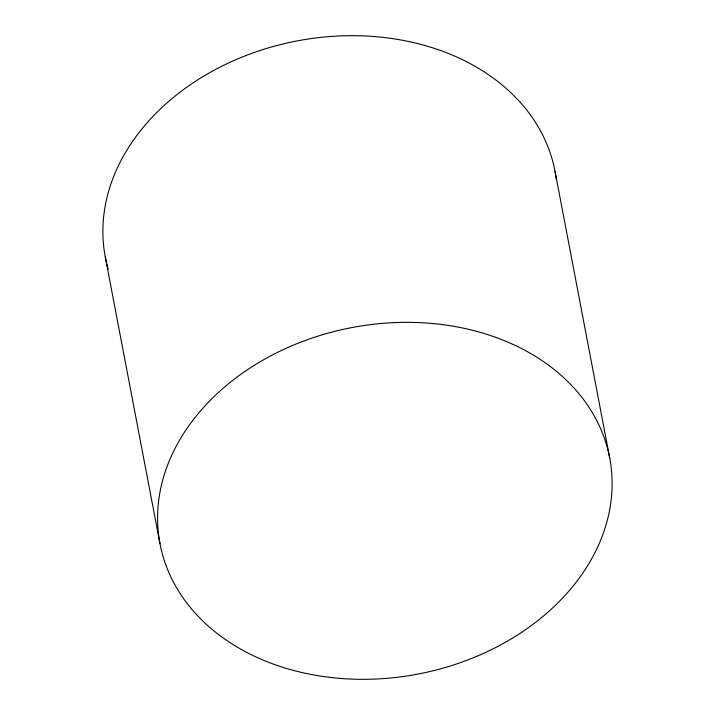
<?xml version="1.0" encoding="UTF-8"?>
<svg xmlns="http://www.w3.org/2000/svg" width="715" height="715" viewBox="0 0 715 715"><rect width="100%" height="100%" fill="white"/><g stroke="black" fill="none" stroke-linecap="round" stroke-linejoin="round"><path stroke-width="1.07" d="M555.037 171.359L609.716 458.02A228.916 176.382 -10.8 0 1 300.935 672.297A228.916 176.382 -10.8 0 1 243.878 372.175A228.916 176.382 -10.8 0 1 609.716 458.02M105.284 256.98L159.963 543.641M108.206 269.233A228.916 176.382 -10.8 0 1 294.544 41.416A228.916 176.382 -10.8 0 1 556.35 179.653"/></g></svg>
